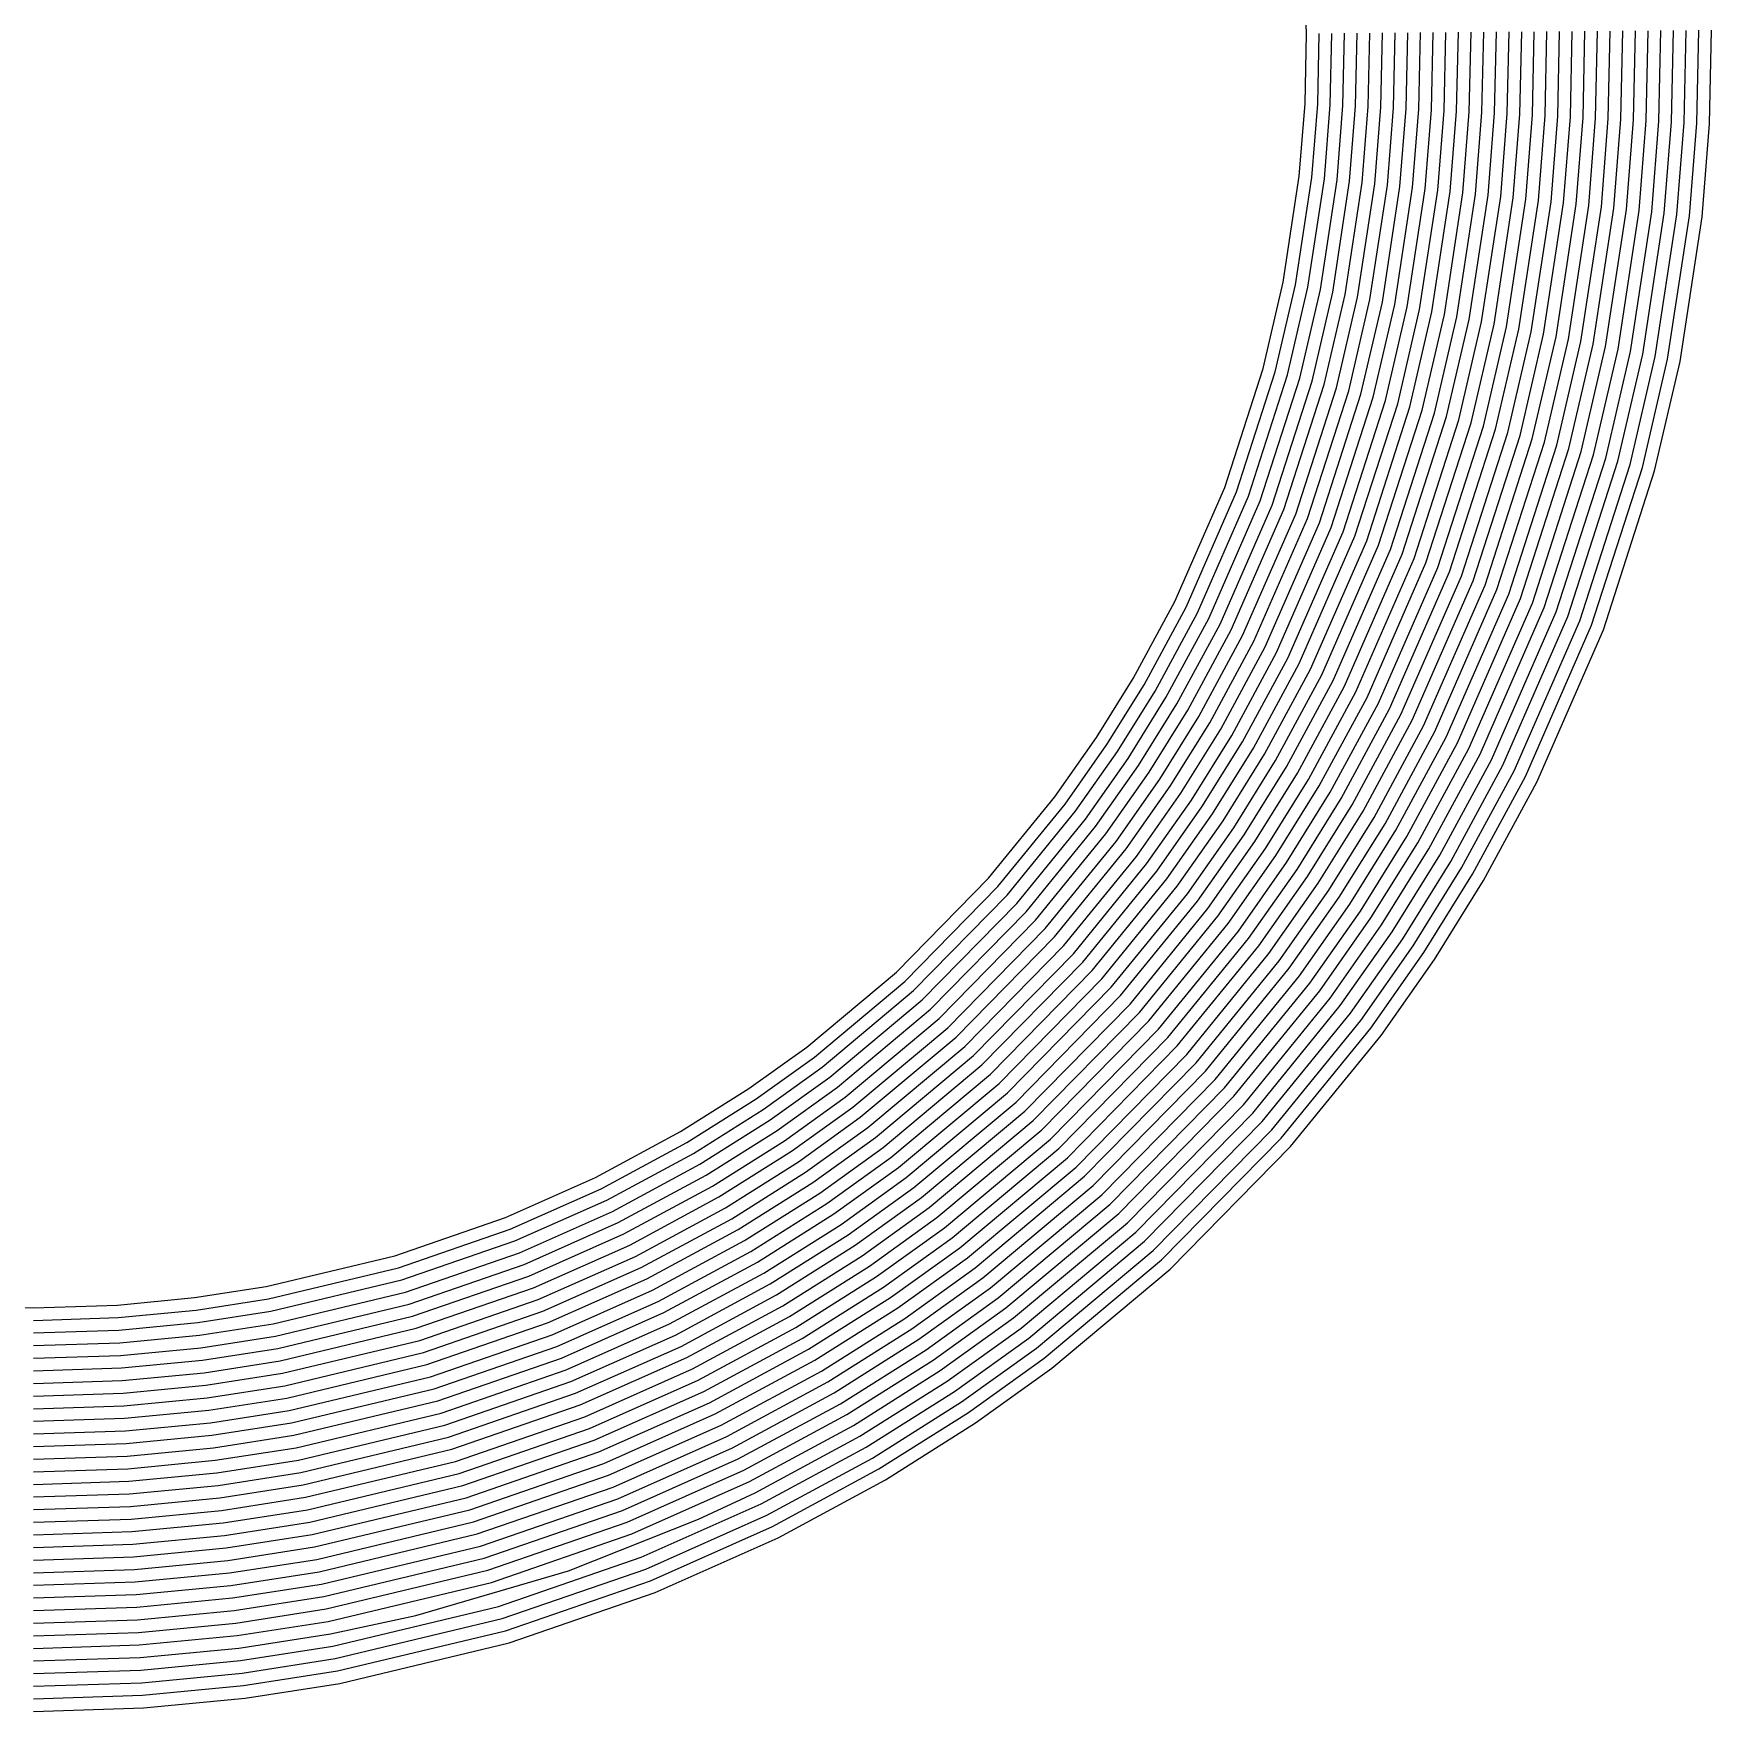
# Model space of a CAD drawing. Header units: metres. Extents: x -19 to 19, y -19.6 to 19.6.
# Drawn here: x 15.002 to 18.982, y 11.708 to 15.688 of the extents above; entities that cross this region are included whole.
import ezdxf

# ---------------------------------------------------------------- set-up
doc = ezdxf.new("R2010")
doc.units = ezdxf.units.M

msp = doc.modelspace()

# ---------------------------------------------------------------- linework, layer by layer
for p, q in [((18.021603, 15.688177, -0.049947), (18.013505, 15.893242, -0.070648)), ((18.017911, 15.522434, -0.033456), (18.021603, 15.688177, -0.049947)), ((18.047885, 15.520935, -0.03331), (18.051616, 15.688432, -0.049974)), ((18.077859, 15.519437, -0.033163), (18.081629, 15.688687, -0.050002)), ((18.107833, 15.517939, -0.033017), (18.111642, 15.688943, -0.05003)), ((18.137807, 15.51644, -0.03287), (18.141655, 15.689198, -0.050057)), ((18.167781, 15.514942, -0.032724), (18.171668, 15.689453, -0.050085)), ((18.197755, 15.513443, -0.032578), (18.201681, 15.689708, -0.050112)), ((18.227729, 15.511945, -0.032431), (18.231694, 15.689964, -0.05014)), ((18.257703, 15.510447, -0.032285), (18.261707, 15.690219, -0.050167)), ((18.287677, 15.508948, -0.032138), (18.291721, 15.690474, -0.050195)), ((18.317651, 15.50745, -0.031992), (18.321734, 15.69073, -0.050222)), ((18.347625, 15.505951, -0.031845), (18.351747, 15.690985, -0.05025)), ((18.377599, 15.504453, -0.031699), (18.38176, 15.69124, -0.050277)), ((18.407573, 15.502955, -0.031553), (18.411773, 15.691495, -0.050305)), ((18.437547, 15.501456, -0.031406), (18.441786, 15.691751, -0.050333)), ((18.467521, 15.499958, -0.03126), (18.471799, 15.692006, -0.05036)), ((18.497495, 15.498459, -0.031113), (18.501812, 15.692261, -0.050388)), ((18.527469, 15.496961, -0.030967), (18.531825, 15.692516, -0.050415)), ((18.557443, 15.495463, -0.03082), (18.561838, 15.692772, -0.050443)), ((18.587417, 15.493964, -0.030674), (18.591851, 15.693027, -0.05047)), ((18.617391, 15.492466, -0.030528), (18.621864, 15.693282, -0.050498)), ((18.647365, 15.490967, -0.030381), (18.651877, 15.693538, -0.050525)), ((18.677339, 15.489469, -0.030235), (18.68189, 15.693793, -0.050553)), ((18.707313, 15.487971, -0.030088), (18.711903, 15.694048, -0.050581)), ((18.737287, 15.486472, -0.029942), (18.741916, 15.694303, -0.050608)), ((18.767261, 15.484974, -0.029795), (18.771929, 15.694559, -0.050636)), ((18.797235, 15.483475, -0.029649), (18.801942, 15.694814, -0.050663)), ((18.827209, 15.481977, -0.029503), (18.831956, 15.695069, -0.050691)), ((18.857183, 15.480479, -0.029356), (18.861969, 15.695324, -0.050718)), ((18.887157, 15.47898, -0.02921), (18.891982, 15.69558, -0.050746)), ((18.917131, 15.477482, -0.029063), (18.921995, 15.695835, -0.050773)), ((18.947105, 15.475983, -0.028917), (18.952008, 15.69609, -0.050801)), ((18.977079, 15.474485, -0.02877), (18.982021, 15.696346, -0.050828)), ((18.004335, 15.350032, -0.016499), (18.017911, 15.522434, -0.033456)), ((18.034188, 15.347003, -0.016205), (18.047885, 15.520935, -0.03331)), ((18.064042, 15.343974, -0.015911), (18.077859, 15.519437, -0.033163)), ((18.093895, 15.340945, -0.015617), (18.107833, 15.517939, -0.033017)), ((18.123749, 15.337917, -0.015323), (18.137807, 15.51644, -0.03287)), ((18.153602, 15.334888, -0.015029), (18.167781, 15.514942, -0.032724)), ((18.183456, 15.331859, -0.014735), (18.197755, 15.513443, -0.032578)), ((18.213309, 15.32883, -0.014441), (18.227729, 15.511945, -0.032431)), ((18.243163, 15.325801, -0.014147), (18.257703, 15.510447, -0.032285)), ((18.273016, 15.322773, -0.013853), (18.287677, 15.508948, -0.032138)), ((18.30287, 15.319744, -0.013558), (18.317651, 15.50745, -0.031992)), ((18.332723, 15.316715, -0.013264), (18.347625, 15.505951, -0.031845)), ((18.362577, 15.313686, -0.01297), (18.377599, 15.504453, -0.031699)), ((18.39243, 15.310657, -0.012676), (18.407573, 15.502955, -0.031553)), ((18.422284, 15.307628, -0.012382), (18.437547, 15.501456, -0.031406)), ((18.452137, 15.3046, -0.012088), (18.467521, 15.499958, -0.03126)), ((18.481991, 15.301571, -0.011794), (18.497495, 15.498459, -0.031113)), ((18.511844, 15.298542, -0.0115), (18.527469, 15.496961, -0.030967)), ((18.541698, 15.295513, -0.011206), (18.557443, 15.495463, -0.03082)), ((18.571551, 15.292484, -0.010911), (18.587417, 15.493964, -0.030674)), ((18.601405, 15.289456, -0.010617), (18.617391, 15.492466, -0.030528)), ((18.631258, 15.286427, -0.010323), (18.647365, 15.490967, -0.030381)), ((18.661112, 15.283398, -0.010029), (18.677339, 15.489469, -0.030235)), ((18.690965, 15.280369, -0.009735), (18.707313, 15.487971, -0.030088)), ((18.720819, 15.27734, -0.009441), (18.737287, 15.486472, -0.029942)), ((18.750672, 15.274311, -0.009147), (18.767261, 15.484974, -0.029795)), ((18.780526, 15.271283, -0.008853), (18.797235, 15.483475, -0.029649)), ((18.810379, 15.268254, -0.008559), (18.827209, 15.481977, -0.029503)), ((18.840233, 15.265225, -0.008265), (18.857183, 15.480479, -0.029356)), ((18.870086, 15.262196, -0.00797), (18.887157, 15.47898, -0.02921)), ((18.89994, 15.259167, -0.007676), (18.917131, 15.477482, -0.029063)), ((18.929793, 15.256139, -0.007382), (18.947105, 15.475983, -0.028917)), ((18.959647, 15.25311, -0.007088), (18.977079, 15.474485, -0.02877)), ((17.965954, 15.09845, 0.007909), (18.004335, 15.350032, -0.016499)), ((17.99538, 15.092571, 0.008469), (18.034188, 15.347003, -0.016205)), ((18.024806, 15.086692, 0.009029), (18.064042, 15.343974, -0.015911)), ((18.054232, 15.080813, 0.009589), (18.093895, 15.340945, -0.015617)), ((18.083658, 15.074933, 0.010149), (18.123749, 15.337917, -0.015323)), ((18.113085, 15.069054, 0.010709), (18.153602, 15.334888, -0.015029)), ((18.142511, 15.063175, 0.011269), (18.183456, 15.331859, -0.014735)), ((18.171937, 15.057296, 0.011829), (18.213309, 15.32883, -0.014441)), ((18.201363, 15.051417, 0.012389), (18.243163, 15.325801, -0.014147)), ((18.230789, 15.045538, 0.012949), (18.273016, 15.322773, -0.013853)), ((18.260215, 15.039659, 0.013509), (18.30287, 15.319744, -0.013558)), ((18.289641, 15.03378, 0.014069), (18.332723, 15.316715, -0.013264)), ((18.319068, 15.027901, 0.014629), (18.362577, 15.313686, -0.01297)), ((18.348494, 15.022022, 0.015189), (18.39243, 15.310657, -0.012676)), ((18.37792, 15.016143, 0.015749), (18.422284, 15.307628, -0.012382)), ((18.407346, 15.010264, 0.016309), (18.452137, 15.3046, -0.012088)), ((18.436772, 15.004385, 0.016869), (18.481991, 15.301571, -0.011794)), ((18.466198, 14.998506, 0.017429), (18.511844, 15.298542, -0.0115)), ((18.495624, 14.992627, 0.017989), (18.541698, 15.295513, -0.011206)), ((18.52505, 14.986748, 0.018549), (18.571551, 15.292484, -0.010911)), ((18.554477, 14.980868, 0.019109), (18.601405, 15.289456, -0.010617)), ((18.583903, 14.974989, 0.019669), (18.631258, 15.286427, -0.010323)), ((18.613329, 14.96911, 0.02023), (18.661112, 15.283398, -0.010029)), ((18.642755, 14.963231, 0.02079), (18.690965, 15.280369, -0.009735)), ((18.672181, 14.957352, 0.02135), (18.720819, 15.27734, -0.009441)), ((18.701607, 14.951473, 0.02191), (18.750672, 15.274311, -0.009147)), ((18.731033, 14.945594, 0.02247), (18.780526, 15.271283, -0.008853)), ((18.76046, 14.939715, 0.02303), (18.810379, 15.268254, -0.008559)), ((18.789886, 14.933836, 0.02359), (18.840233, 15.265225, -0.008265)), ((18.819312, 14.927957, 0.02415), (18.870086, 15.262196, -0.00797)), ((18.848738, 14.922078, 0.02471), (18.89994, 15.259167, -0.007676)), ((18.878164, 14.916199, 0.02527), (18.929793, 15.256139, -0.007382)), ((18.90759, 14.91032, 0.02583), (18.959647, 15.25311, -0.007088)), ((17.918357, 14.893676, 0.027437), (17.965954, 15.09845, 0.007909)), ((17.947386, 14.886089, 0.028149), (17.99538, 15.092571, 0.008469)), ((17.976416, 14.878503, 0.028861), (18.024806, 15.086692, 0.009029)), ((18.005445, 14.870916, 0.029572), (18.054232, 15.080813, 0.009589)), ((18.034475, 14.86333, 0.030284), (18.083658, 15.074933, 0.010149)), ((18.063504, 14.855743, 0.030996), (18.113085, 15.069054, 0.010709)), ((18.092534, 14.848157, 0.031708), (18.142511, 15.063175, 0.011269)), ((18.121563, 14.84057, 0.03242), (18.171937, 15.057296, 0.011829)), ((18.150593, 14.832984, 0.033131), (18.201363, 15.051417, 0.012389)), ((18.179622, 14.825397, 0.033843), (18.230789, 15.045538, 0.012949)), ((18.208652, 14.817811, 0.034555), (18.260215, 15.039659, 0.013509)), ((18.237681, 14.810224, 0.035267), (18.289641, 15.03378, 0.014069)), ((18.266711, 14.802638, 0.035978), (18.319068, 15.027901, 0.014629)), ((18.29574, 14.795051, 0.03669), (18.348494, 15.022022, 0.015189)), ((18.32477, 14.787465, 0.037402), (18.37792, 15.016143, 0.015749)), ((18.353799, 14.779878, 0.038114), (18.407346, 15.010264, 0.016309)), ((18.382829, 14.772292, 0.038825), (18.436772, 15.004385, 0.016869)), ((18.411858, 14.764705, 0.039537), (18.466198, 14.998506, 0.017429)), ((18.440888, 14.757119, 0.040249), (18.495624, 14.992627, 0.017989)), ((18.469917, 14.749532, 0.040961), (18.52505, 14.986748, 0.018549)), ((18.498947, 14.741946, 0.041672), (18.554477, 14.980868, 0.019109)), ((18.527976, 14.734359, 0.042384), (18.583903, 14.974989, 0.019669)), ((18.557006, 14.726773, 0.043096), (18.613329, 14.96911, 0.02023)), ((18.586035, 14.719186, 0.043808), (18.642755, 14.963231, 0.02079)), ((18.615065, 14.7116, 0.044519), (18.672181, 14.957352, 0.02135)), ((18.644094, 14.704013, 0.045231), (18.701607, 14.951473, 0.02191)), ((18.673124, 14.696427, 0.045943), (18.731033, 14.945594, 0.02247)), ((18.702153, 14.68884, 0.046655), (18.76046, 14.939715, 0.02303)), ((18.731183, 14.681254, 0.047367), (18.789886, 14.933836, 0.02359)), ((18.760212, 14.673667, 0.048078), (18.819312, 14.927957, 0.02415)), ((17.827234, 14.611702, 0.053927), (17.918357, 14.893676, 0.027437)), ((18.789242, 14.666081, 0.04879), (18.848738, 14.922078, 0.02471)), ((18.818271, 14.658495, 0.049502), (18.878164, 14.916199, 0.02527)), ((18.847301, 14.650908, 0.050214), (18.90759, 14.91032, 0.02583)), ((17.85531, 14.601149, 0.054893), (17.947386, 14.886089, 0.028149)), ((17.883387, 14.590597, 0.055858), (17.976416, 14.878503, 0.028861)), ((17.911463, 14.580045, 0.056824), (18.005445, 14.870916, 0.029572)), ((17.939539, 14.569492, 0.05779), (18.034475, 14.86333, 0.030284)), ((17.967615, 14.55894, 0.058756), (18.063504, 14.855743, 0.030996)), ((17.995692, 14.548388, 0.059721), (18.092534, 14.848157, 0.031708)), ((18.023768, 14.537836, 0.060687), (18.121563, 14.84057, 0.03242)), ((18.051844, 14.527283, 0.061653), (18.150593, 14.832984, 0.033131)), ((18.07992, 14.516731, 0.062619), (18.179622, 14.825397, 0.033843)), ((18.107997, 14.506179, 0.063585), (18.208652, 14.817811, 0.034555)), ((18.136073, 14.495626, 0.06455), (18.237681, 14.810224, 0.035267)), ((18.164149, 14.485074, 0.065516), (18.266711, 14.802638, 0.035978)), ((18.192225, 14.474522, 0.066482), (18.29574, 14.795051, 0.03669)), ((18.220301, 14.463969, 0.067448), (18.32477, 14.787465, 0.037402)), ((18.248378, 14.453417, 0.068414), (18.353799, 14.779878, 0.038114)), ((18.276454, 14.442865, 0.069379), (18.382829, 14.772292, 0.038825)), ((18.30453, 14.432312, 0.070345), (18.411858, 14.764705, 0.039537)), ((18.332606, 14.42176, 0.071311), (18.440888, 14.757119, 0.040249)), ((18.360683, 14.411208, 0.072277), (18.469917, 14.749532, 0.040961)), ((18.388759, 14.400656, 0.073243), (18.498947, 14.741946, 0.041672)), ((18.416835, 14.390103, 0.074208), (18.527976, 14.734359, 0.042384)), ((18.444911, 14.379551, 0.075174), (18.557006, 14.726773, 0.043096)), ((18.472988, 14.368999, 0.07614), (18.586035, 14.719186, 0.043808)), ((18.501064, 14.358446, 0.077106), (18.615065, 14.7116, 0.044519)), ((18.52914, 14.347894, 0.078072), (18.644094, 14.704013, 0.045231)), ((18.557216, 14.337342, 0.079037), (18.673124, 14.696427, 0.045943)), ((18.585293, 14.326789, 0.080003), (18.702153, 14.68884, 0.046655)), ((18.613369, 14.316237, 0.080969), (18.731183, 14.681254, 0.047367)), ((18.641445, 14.305685, 0.081935), (18.760212, 14.673667, 0.048078)), ((18.669521, 14.295133, 0.0829), (18.789242, 14.666081, 0.04879)), ((18.697597, 14.28458, 0.083866), (18.818271, 14.658495, 0.049502)), ((18.725674, 14.274028, 0.084832), (18.847301, 14.650908, 0.050214)), ((17.708885, 14.340822, 0.078812), (17.827234, 14.611702, 0.053927)), ((17.735715, 14.327423, 0.080011), (17.85531, 14.601149, 0.054893)), ((17.762544, 14.314025, 0.081209), (17.883387, 14.590597, 0.055858)), ((17.789373, 14.300626, 0.082408), (17.911463, 14.580045, 0.056824)), ((17.816202, 14.287228, 0.083607), (17.939539, 14.569492, 0.05779)), ((17.843031, 14.273829, 0.084806), (17.967615, 14.55894, 0.058756)), ((17.869861, 14.260431, 0.086005), (17.995692, 14.548388, 0.059721)), ((17.89669, 14.247032, 0.087204), (18.023768, 14.537836, 0.060687)), ((17.923519, 14.233634, 0.088403), (18.051844, 14.527283, 0.061653)), ((17.950348, 14.220235, 0.089602), (18.07992, 14.516731, 0.062619)), ((17.977178, 14.206837, 0.090801), (18.107997, 14.506179, 0.063585)), ((18.004007, 14.193438, 0.092), (18.136073, 14.495626, 0.06455)), ((18.030836, 14.18004, 0.093199), (18.164149, 14.485074, 0.065516)), ((18.057665, 14.166641, 0.094398), (18.192225, 14.474522, 0.066482)), ((18.084495, 14.153243, 0.095597), (18.220301, 14.463969, 0.067448)), ((18.111324, 14.139844, 0.096796), (18.248378, 14.453417, 0.068414)), ((18.138153, 14.126446, 0.097995), (18.276454, 14.442865, 0.069379)), ((18.164982, 14.113047, 0.099194), (18.30453, 14.432312, 0.070345)), ((18.191812, 14.099649, 0.100393), (18.332606, 14.42176, 0.071311)), ((18.218641, 14.08625, 0.101591), (18.360683, 14.411208, 0.072277)), ((18.24547, 14.072852, 0.10279), (18.388759, 14.400656, 0.073243)), ((18.272299, 14.059453, 0.103989), (18.416835, 14.390103, 0.074208)), ((18.299129, 14.046055, 0.105188), (18.444911, 14.379551, 0.075174)), ((17.610075, 14.158053, 0.095345), (17.708885, 14.340822, 0.078812)), ((18.325958, 14.032656, 0.106387), (18.472988, 14.368999, 0.07614)), ((18.352787, 14.019258, 0.107586), (18.501064, 14.358446, 0.077106)), ((18.379616, 14.005859, 0.108785), (18.52914, 14.347894, 0.078072)), ((18.406446, 13.992461, 0.109984), (18.557216, 14.337342, 0.079037)), ((17.636055, 14.143079, 0.096658), (17.735715, 14.327423, 0.080011)), ((17.662034, 14.128107, 0.097977), (17.762544, 14.314025, 0.081209)), ((17.688013, 14.113134, 0.099296), (17.789373, 14.300626, 0.082408)), ((18.433275, 13.979062, 0.111183), (18.585293, 14.326789, 0.080003)), ((18.460104, 13.965664, 0.112382), (18.613369, 14.316237, 0.080969)), ((18.486933, 13.952265, 0.113581), (18.641445, 14.305685, 0.081935)), ((18.513763, 13.938867, 0.11478), (18.669521, 14.295133, 0.0829)), ((17.713992, 14.098161, 0.100615), (17.816202, 14.287228, 0.083607)), ((17.739971, 14.083188, 0.101934), (17.843031, 14.273829, 0.084806)), ((17.765951, 14.068215, 0.103253), (17.869861, 14.260431, 0.086005)), ((18.540592, 13.925468, 0.115979), (18.697597, 14.28458, 0.083866)), ((18.567421, 13.91207, 0.117178), (18.725674, 14.274028, 0.084832)), ((17.79193, 14.053243, 0.104572), (17.89669, 14.247032, 0.087204)), ((17.817909, 14.03827, 0.105891), (17.923519, 14.233634, 0.088403)), ((17.843888, 14.023297, 0.10721), (17.950348, 14.220235, 0.089602)), ((17.869867, 14.008324, 0.108529), (17.977178, 14.206837, 0.090801)), ((17.895847, 13.993351, 0.109848), (18.004007, 14.193438, 0.092)), ((17.921826, 13.978379, 0.111167), (18.030836, 14.18004, 0.093199)), ((17.522886, 14.018017, 0.107839), (17.610075, 14.158053, 0.095345)), ((17.547943, 14.00156, 0.109271), (17.636055, 14.143079, 0.096658)), ((17.947805, 13.963406, 0.112486), (18.057665, 14.166641, 0.094398)), ((17.973784, 13.948433, 0.113805), (18.084495, 14.153243, 0.095597)), ((17.999763, 13.93346, 0.115124), (18.111324, 14.139844, 0.096796)), ((17.572999, 13.985103, 0.110703), (17.662034, 14.128107, 0.097977)), ((17.598055, 13.968646, 0.112135), (17.688013, 14.113134, 0.099296)), ((17.623111, 13.95219, 0.113567), (17.713992, 14.098161, 0.100615)), ((18.025743, 13.918488, 0.116443), (18.138153, 14.126446, 0.097995)), ((18.051722, 13.903515, 0.117762), (18.164982, 14.113047, 0.099194)), ((18.077701, 13.888542, 0.119081), (18.191812, 14.099649, 0.100393)), ((17.648168, 13.935733, 0.114999), (17.739971, 14.083188, 0.101934)), ((17.673224, 13.919276, 0.116431), (17.765951, 14.068215, 0.103253)), ((17.69828, 13.902819, 0.117863), (17.79193, 14.053243, 0.104572)), ((18.10368, 13.873569, 0.1204), (18.218641, 14.08625, 0.101591)), ((18.129659, 13.858596, 0.121719), (18.24547, 14.072852, 0.10279)), ((18.155639, 13.843624, 0.123038), (18.272299, 14.059453, 0.103989)), ((17.424409, 13.877852, 0.120228), (17.522886, 14.018017, 0.107839)), ((17.723337, 13.886362, 0.119295), (17.817909, 14.03827, 0.105891)), ((17.748393, 13.869906, 0.120727), (17.843888, 14.023297, 0.10721)), ((18.181618, 13.828651, 0.124357), (18.299129, 14.046055, 0.105188)), ((18.207597, 13.813678, 0.125676), (18.325958, 14.032656, 0.106387)), ((18.233576, 13.798705, 0.126996), (18.352787, 14.019258, 0.107586)), ((17.448592, 13.86015, 0.12175), (17.547943, 14.00156, 0.109271)), ((17.472775, 13.842448, 0.123271), (17.572999, 13.985103, 0.110703)), ((17.773449, 13.853449, 0.122159), (17.869867, 14.008324, 0.108529)), ((17.798505, 13.836992, 0.123591), (17.895847, 13.993351, 0.109848)), ((17.823562, 13.820535, 0.125023), (17.921826, 13.978379, 0.111167)), ((18.259555, 13.783732, 0.128315), (18.379616, 14.005859, 0.108785)), ((18.285535, 13.76876, 0.129634), (18.406446, 13.992461, 0.109984)), ((18.311514, 13.753787, 0.130953), (18.433275, 13.979062, 0.111183)), ((17.496957, 13.824746, 0.124793), (17.598055, 13.968646, 0.112135)), ((17.52114, 13.807044, 0.126314), (17.623111, 13.95219, 0.113567)), ((17.545322, 13.789342, 0.127836), (17.648168, 13.935733, 0.114999)), ((17.848618, 13.804078, 0.126455), (17.947805, 13.963406, 0.112486)), ((17.873674, 13.787621, 0.127887), (17.973784, 13.948433, 0.113805)), ((17.89873, 13.771165, 0.129319), (17.999763, 13.93346, 0.115124)), ((18.337493, 13.738814, 0.132272), (18.460104, 13.965664, 0.112382)), ((18.363472, 13.723841, 0.133591), (18.486933, 13.952265, 0.113581)), ((18.389451, 13.708868, 0.13491), (18.513763, 13.938867, 0.11478)), ((17.569505, 13.77164, 0.129357), (17.673224, 13.919276, 0.116431)), ((17.593688, 13.753938, 0.130878), (17.69828, 13.902819, 0.117863)), ((17.923787, 13.754708, 0.130751), (18.025743, 13.918488, 0.116443)), ((17.948843, 13.738251, 0.132183), (18.051722, 13.903515, 0.117762)), ((18.415431, 13.693896, 0.136229), (18.540592, 13.925468, 0.115979)), ((18.44141, 13.678923, 0.137548), (18.567421, 13.91207, 0.117178)), ((17.2668, 13.6844, 0.137135), (17.424409, 13.877852, 0.120228)), ((17.289203, 13.6645, 0.138814), (17.448592, 13.86015, 0.12175)), ((17.61787, 13.736236, 0.1324), (17.723337, 13.886362, 0.119295)), ((17.642053, 13.718534, 0.133921), (17.748393, 13.869906, 0.120727)), ((17.666235, 13.700831, 0.135443), (17.773449, 13.853449, 0.122159)), ((17.973899, 13.721794, 0.133615), (18.077701, 13.888542, 0.119081)), ((17.998955, 13.705337, 0.135047), (18.10368, 13.873569, 0.1204)), ((18.024012, 13.68888, 0.136479), (18.129659, 13.858596, 0.121719)), ((17.311606, 13.6446, 0.140493), (17.472775, 13.842448, 0.123271)), ((17.33401, 13.6247, 0.142172), (17.496957, 13.824746, 0.124793)), ((17.690418, 13.683129, 0.136964), (17.798505, 13.836992, 0.123591)), ((17.714601, 13.665427, 0.138486), (17.823562, 13.820535, 0.125023)), ((18.049068, 13.672424, 0.137911), (18.155639, 13.843624, 0.123038)), ((18.074124, 13.655967, 0.139343), (18.181618, 13.828651, 0.124357)), ((18.09918, 13.63951, 0.140775), (18.207597, 13.813678, 0.125676)), ((17.356413, 13.604801, 0.143852), (17.52114, 13.807044, 0.126314)), ((17.378817, 13.584901, 0.145531), (17.545322, 13.789342, 0.127836)), ((17.738783, 13.647725, 0.140007), (17.848618, 13.804078, 0.126455)), ((17.762966, 13.630023, 0.141528), (17.873674, 13.787621, 0.127887)), ((18.124237, 13.623053, 0.142207), (18.233576, 13.798705, 0.126996)), ((18.149293, 13.606596, 0.143639), (18.259555, 13.783732, 0.128315)), ((17.40122, 13.565001, 0.14721), (17.569505, 13.77164, 0.129357)), ((17.423623, 13.545101, 0.148889), (17.593688, 13.753938, 0.130878)), ((17.446027, 13.525202, 0.150568), (17.61787, 13.736236, 0.1324)), ((17.787148, 13.612321, 0.14305), (17.89873, 13.771165, 0.129319)), ((17.811331, 13.594619, 0.144571), (17.923787, 13.754708, 0.130751)), ((17.835514, 13.576917, 0.146093), (17.948843, 13.738251, 0.132183)), ((18.174349, 13.59014, 0.145071), (18.285535, 13.76876, 0.129634)), ((18.199405, 13.573683, 0.146503), (18.311514, 13.753787, 0.130953)), ((18.224462, 13.557226, 0.147935), (18.337493, 13.738814, 0.132272)), ((17.46843, 13.505302, 0.152247), (17.642053, 13.718534, 0.133921)), ((17.490834, 13.485402, 0.153926), (17.666235, 13.700831, 0.135443)), ((17.859696, 13.559215, 0.147614), (17.973899, 13.721794, 0.133615)), ((17.883879, 13.541513, 0.149136), (17.998955, 13.705337, 0.135047)), ((18.249518, 13.540769, 0.149367), (18.363472, 13.723841, 0.133591)), ((18.274574, 13.524312, 0.150799), (18.389451, 13.708868, 0.13491)), ((18.29963, 13.507855, 0.152231), (18.415431, 13.693896, 0.136229)), ((17.048517, 13.461789, 0.156244), (17.2668, 13.6844, 0.137135)), ((17.068814, 13.439764, 0.158064), (17.289203, 13.6645, 0.138814)), ((17.513237, 13.465502, 0.155605), (17.690418, 13.683129, 0.136964)), ((17.535641, 13.445603, 0.157284), (17.714601, 13.665427, 0.138486)), ((17.908061, 13.523811, 0.150657), (18.024012, 13.68888, 0.136479)), ((17.932244, 13.506108, 0.152178), (18.049068, 13.672424, 0.137911)), ((17.956427, 13.488406, 0.1537), (18.074124, 13.655967, 0.139343)), ((18.324687, 13.491399, 0.153664), (18.44141, 13.678923, 0.137548)), ((17.08911, 13.417739, 0.159885), (17.311606, 13.6446, 0.140493)), ((17.109407, 13.395714, 0.161706), (17.33401, 13.6247, 0.142172)), ((17.558044, 13.425703, 0.158963), (17.738783, 13.647725, 0.140007)), ((17.580447, 13.405803, 0.160642), (17.762966, 13.630023, 0.141528)), ((17.980609, 13.470704, 0.155221), (18.09918, 13.63951, 0.140775)), ((18.004792, 13.453002, 0.156743), (18.124237, 13.623053, 0.142207)), ((17.129704, 13.37369, 0.163527), (17.356413, 13.604801, 0.143852)), ((17.15, 13.351665, 0.165348), (17.378817, 13.584901, 0.145531)), ((17.602851, 13.385903, 0.162321), (17.787148, 13.612321, 0.14305)), ((17.625254, 13.366003, 0.164), (17.811331, 13.594619, 0.144571)), ((17.647658, 13.346104, 0.165679), (17.835514, 13.576917, 0.146093)), ((18.028974, 13.4353, 0.158264), (18.149293, 13.606596, 0.143639)), ((18.053157, 13.417598, 0.159786), (18.174349, 13.59014, 0.145071)), ((17.170297, 13.32964, 0.167169), (17.40122, 13.565001, 0.14721)), ((17.190593, 13.307615, 0.16899), (17.423623, 13.545101, 0.148889)), ((17.670061, 13.326204, 0.167358), (17.859696, 13.559215, 0.147614)), ((17.692464, 13.306304, 0.169037), (17.883879, 13.541513, 0.149136)), ((18.07734, 13.399896, 0.161307), (18.199405, 13.573683, 0.146503)), ((18.101522, 13.382194, 0.162828), (18.224462, 13.557226, 0.147935)), ((18.125705, 13.364492, 0.16435), (18.249518, 13.540769, 0.149367)), ((17.21089, 13.28559, 0.170811), (17.446027, 13.525202, 0.150568)), ((17.231186, 13.263565, 0.172632), (17.46843, 13.505302, 0.152247)), ((17.714868, 13.286404, 0.170716), (17.908061, 13.523811, 0.150657)), ((17.737271, 13.266505, 0.172395), (17.932244, 13.506108, 0.152178)), ((18.149887, 13.34679, 0.165871), (18.274574, 13.524312, 0.150799)), ((18.17407, 13.329087, 0.167393), (18.29963, 13.507855, 0.152231)), ((16.835684, 13.283818, 0.171304), (17.048517, 13.461789, 0.156244)), ((17.251483, 13.24154, 0.174452), (17.490834, 13.485402, 0.153926)), ((17.27178, 13.219515, 0.176273), (17.513237, 13.465502, 0.155605)), ((17.759675, 13.246605, 0.174074), (17.956427, 13.488406, 0.1537)), ((17.782078, 13.226705, 0.175753), (17.980609, 13.470704, 0.155221)), ((18.198253, 13.311385, 0.168914), (18.324687, 13.491399, 0.153664)), ((16.853857, 13.260014, 0.173238), (17.068814, 13.439764, 0.158064)), ((16.87203, 13.23621, 0.175173), (17.08911, 13.417739, 0.159885)), ((17.292076, 13.19749, 0.178094), (17.535641, 13.445603, 0.157284)), ((17.312373, 13.175465, 0.179915), (17.558044, 13.425703, 0.158963)), ((17.804482, 13.206805, 0.177432), (18.004792, 13.453002, 0.156743)), ((17.826885, 13.186906, 0.179111), (18.028974, 13.4353, 0.158264)), ((17.849288, 13.167006, 0.18079), (18.053157, 13.417598, 0.159786)), ((16.890202, 13.212406, 0.177108), (17.109407, 13.395714, 0.161706)), ((17.332669, 13.153441, 0.181736), (17.580447, 13.405803, 0.160642)), ((17.352966, 13.131416, 0.183557), (17.602851, 13.385903, 0.162321)), ((17.871692, 13.147106, 0.182469), (18.07734, 13.399896, 0.161307)), ((17.894095, 13.127206, 0.184149), (18.101522, 13.382194, 0.162828)), ((16.908375, 13.188602, 0.179042), (17.129704, 13.37369, 0.163527)), ((16.926548, 13.164798, 0.180977), (17.15, 13.351665, 0.165348)), ((17.373262, 13.109391, 0.185378), (17.625254, 13.366003, 0.164)), ((17.393559, 13.087366, 0.187199), (17.647658, 13.346104, 0.165679)), ((17.916499, 13.107306, 0.185828), (18.125705, 13.364492, 0.16435)), ((17.938902, 13.087407, 0.187507), (18.149887, 13.34679, 0.165871)), ((16.944721, 13.140993, 0.182912), (17.170297, 13.32964, 0.167169)), ((16.962893, 13.117189, 0.184846), (17.190593, 13.307615, 0.16899)), ((17.413856, 13.065341, 0.18902), (17.670061, 13.326204, 0.167358)), ((17.434152, 13.043316, 0.19084), (17.692464, 13.306304, 0.169037)), ((17.961305, 13.067507, 0.189186), (18.17407, 13.329087, 0.167393)), ((17.983709, 13.047607, 0.190865), (18.198253, 13.311385, 0.168914)), ((16.698649, 13.185472, 0.179542), (16.835684, 13.283818, 0.171304)), ((16.715453, 13.160683, 0.181537), (16.853857, 13.260014, 0.173238)), ((16.981066, 13.093385, 0.186781), (17.21089, 13.28559, 0.170811)), ((16.999239, 13.069581, 0.188716), (17.231186, 13.263565, 0.172632)), ((17.454449, 13.021291, 0.192661), (17.714868, 13.286404, 0.170716)), ((17.474745, 12.999266, 0.194482), (17.737271, 13.266505, 0.172395)), ((16.732257, 13.135895, 0.183532), (16.87203, 13.23621, 0.175173)), ((17.017411, 13.045777, 0.19065), (17.251483, 13.24154, 0.174452)), ((17.035584, 13.021973, 0.192585), (17.27178, 13.219515, 0.176273)), ((17.495042, 12.977241, 0.196303), (17.759675, 13.246605, 0.174074)), ((17.515338, 12.955216, 0.198124), (17.782078, 13.226705, 0.175753)), ((16.536506, 13.083183, 0.188002), (16.698649, 13.185472, 0.179542)), ((16.749061, 13.111107, 0.185528), (16.890202, 13.212406, 0.177108)), ((16.765865, 13.086319, 0.187523), (16.908375, 13.188602, 0.179042)), ((17.053757, 12.998169, 0.19452), (17.292076, 13.19749, 0.178094)), ((17.535635, 12.933192, 0.199945), (17.804482, 13.206805, 0.177432)), ((17.555932, 12.911167, 0.201766), (17.826885, 13.186906, 0.179111)), ((16.551687, 13.05737, 0.190061), (16.715453, 13.160683, 0.181537)), ((16.782668, 13.061531, 0.189518), (16.926548, 13.164798, 0.180977)), ((16.799472, 13.036742, 0.191514), (16.944721, 13.140993, 0.182912)), ((17.071929, 12.974365, 0.196454), (17.312373, 13.175465, 0.179915)), ((17.090102, 12.950561, 0.198389), (17.332669, 13.153441, 0.181736)), ((17.576228, 12.889142, 0.203587), (17.849288, 13.167006, 0.18079)), ((17.596525, 12.867117, 0.205408), (17.871692, 13.147106, 0.182469)), ((16.566868, 13.031556, 0.192119), (16.732257, 13.135895, 0.183532)), ((16.58205, 13.005743, 0.194177), (16.749061, 13.111107, 0.185528)), ((16.816276, 13.011954, 0.193509), (16.962893, 13.117189, 0.184846)), ((17.108275, 12.926757, 0.200324), (17.352966, 13.131416, 0.183557)), ((17.126448, 12.902953, 0.202258), (17.373262, 13.109391, 0.185378)), ((17.616821, 12.845092, 0.207228), (17.894095, 13.127206, 0.184149)), ((17.637118, 12.823067, 0.209049), (17.916499, 13.107306, 0.185828)), ((16.334435, 12.974162, 0.196978), (16.536506, 13.083183, 0.188002)), ((16.347981, 12.947464, 0.199085), (16.551687, 13.05737, 0.190061)), ((16.597231, 12.979929, 0.196235), (16.765865, 13.086319, 0.187523)), ((16.612412, 12.954116, 0.198293), (16.782668, 13.061531, 0.189518)), ((16.83308, 12.987166, 0.195504), (16.981066, 13.093385, 0.186781)), ((16.849884, 12.962378, 0.1975), (16.999239, 13.069581, 0.188716)), ((17.14462, 12.879149, 0.204193), (17.393559, 13.087366, 0.187199)), ((17.162793, 12.855345, 0.206128), (17.413856, 13.065341, 0.18902)), ((17.657414, 12.801042, 0.21087), (17.938902, 13.087407, 0.187507)), ((17.677711, 12.779017, 0.212691), (17.961305, 13.067507, 0.189186)), ((16.361527, 12.920767, 0.201191), (16.566868, 13.031556, 0.192119)), ((16.627594, 12.928302, 0.200351), (16.799472, 13.036742, 0.191514)), ((16.866688, 12.93759, 0.199495), (17.017411, 13.045777, 0.19065)), ((16.883491, 12.912801, 0.20149), (17.035584, 13.021973, 0.192585)), ((17.180966, 12.831541, 0.208062), (17.434152, 13.043316, 0.19084)), ((17.199138, 12.807737, 0.209997), (17.454449, 13.021291, 0.192661)), ((17.698008, 12.756992, 0.214512), (17.983709, 13.047607, 0.190865)), ((16.375074, 12.894069, 0.203297), (16.58205, 13.005743, 0.194177)), ((16.38862, 12.867371, 0.205404), (16.597231, 12.979929, 0.196235)), ((16.642775, 12.902489, 0.202409), (16.816276, 13.011954, 0.193509)), ((16.657957, 12.876675, 0.204467), (16.83308, 12.987166, 0.195504)), ((16.900295, 12.888013, 0.203486), (17.053757, 12.998169, 0.19452)), ((17.217311, 12.783933, 0.211932), (17.474745, 12.999266, 0.194482)), ((17.235484, 12.760128, 0.213866), (17.495042, 12.977241, 0.196303)), ((16.121026, 12.879464, 0.204708), (16.334435, 12.974162, 0.196978)), ((16.132121, 12.851668, 0.20688), (16.347981, 12.947464, 0.199085)), ((16.402166, 12.840674, 0.20751), (16.612412, 12.954116, 0.198293)), ((16.673138, 12.850862, 0.206526), (16.849884, 12.962378, 0.1975)), ((16.688319, 12.825048, 0.208584), (16.866688, 12.93759, 0.199495)), ((16.917099, 12.863225, 0.205481), (17.071929, 12.974365, 0.196454)), ((16.933903, 12.838437, 0.207477), (17.090102, 12.950561, 0.198389)), ((17.253656, 12.736324, 0.215801), (17.515338, 12.955216, 0.198124)), ((16.143215, 12.823872, 0.209052), (16.361527, 12.920767, 0.201191)), ((16.415713, 12.813976, 0.209617), (16.627594, 12.928302, 0.200351)), ((16.429259, 12.787279, 0.211723), (16.642775, 12.902489, 0.202409)), ((16.703501, 12.799235, 0.210642), (16.883491, 12.912801, 0.20149)), ((16.950707, 12.813649, 0.209472), (17.108275, 12.926757, 0.200324)), ((16.967511, 12.78886, 0.211467), (17.126448, 12.902953, 0.202258)), ((17.271829, 12.71252, 0.217736), (17.535635, 12.933192, 0.199945)), ((17.290002, 12.688716, 0.21967), (17.555932, 12.911167, 0.201766)), ((15.858413, 12.788799, 0.212053), (16.121026, 12.879464, 0.204708)), ((16.15431, 12.796076, 0.211224), (16.375074, 12.894069, 0.203297)), ((16.165404, 12.76828, 0.213396), (16.38862, 12.867371, 0.205404)), ((16.442805, 12.760581, 0.213829), (16.657957, 12.876675, 0.204467)), ((16.718682, 12.773421, 0.2127), (16.900295, 12.888013, 0.203486)), ((16.733863, 12.747608, 0.214758), (16.917099, 12.863225, 0.205481)), ((16.984315, 12.764072, 0.213463), (17.14462, 12.879149, 0.204193)), ((17.308175, 12.664912, 0.221605), (17.576228, 12.889142, 0.203587)), ((17.326347, 12.641108, 0.22354), (17.596525, 12.867117, 0.205408)), ((15.866899, 12.760101, 0.214275), (16.132121, 12.851668, 0.20688)), ((15.875385, 12.731402, 0.216498), (16.143215, 12.823872, 0.209052)), ((16.176499, 12.740485, 0.215569), (16.402166, 12.840674, 0.20751)), ((16.456352, 12.733884, 0.215936), (16.673138, 12.850862, 0.206526)), ((16.469898, 12.707186, 0.218042), (16.688319, 12.825048, 0.208584)), ((16.749045, 12.721794, 0.216816), (16.933903, 12.838437, 0.207477)), ((17.001118, 12.739284, 0.215458), (17.162793, 12.855345, 0.206128)), ((17.017922, 12.714496, 0.217453), (17.180966, 12.831541, 0.208062)), ((17.34452, 12.617304, 0.225474), (17.616821, 12.845092, 0.207228)), ((17.362693, 12.5935, 0.227409), (17.637118, 12.823067, 0.209049)), ((15.55363, 12.71592, 0.217925), (15.858413, 12.788799, 0.212053)), ((15.883871, 12.702704, 0.21872), (16.15431, 12.796076, 0.211224)), ((16.187593, 12.712689, 0.217741), (16.415713, 12.813976, 0.209617)), ((16.198688, 12.684893, 0.219913), (16.429259, 12.787279, 0.211723)), ((16.483445, 12.680489, 0.220148), (16.703501, 12.799235, 0.210642)), ((16.764226, 12.695981, 0.218874), (16.950707, 12.813649, 0.209472)), ((16.779408, 12.670167, 0.220932), (16.967511, 12.78886, 0.211467)), ((17.034726, 12.689708, 0.219449), (17.199138, 12.807737, 0.209997)), ((17.05153, 12.664919, 0.221444), (17.217311, 12.783933, 0.211932)), ((17.380865, 12.569696, 0.229344), (17.657414, 12.801042, 0.21087)), ((17.399038, 12.545892, 0.231278), (17.677711, 12.779017, 0.212691)), ((15.55908, 12.686495, 0.220187), (15.866899, 12.760101, 0.214275)), ((15.892357, 12.674006, 0.220943), (16.165404, 12.76828, 0.213396)), ((15.900843, 12.645308, 0.223165), (16.176499, 12.740485, 0.215569)), ((16.209783, 12.657097, 0.222085), (16.442805, 12.760581, 0.213829)), ((16.496991, 12.653791, 0.222255), (16.718682, 12.773421, 0.2127)), ((16.510537, 12.627094, 0.224361), (16.733863, 12.747608, 0.214758)), ((16.794589, 12.644354, 0.222991), (16.984315, 12.764072, 0.213463)), ((16.80977, 12.61854, 0.225049), (17.001118, 12.739284, 0.215458)), ((17.068334, 12.640131, 0.223439), (17.235484, 12.760128, 0.213866)), ((17.417211, 12.522088, 0.233213), (17.698008, 12.756992, 0.214512)), ((15.383533, 12.689438, 0.220052), (15.55363, 12.71592, 0.217925)), ((15.564529, 12.657069, 0.222449), (15.875385, 12.731402, 0.216498)), ((15.569978, 12.627643, 0.224712), (15.883871, 12.702704, 0.21872)), ((15.909328, 12.616609, 0.225388), (16.187593, 12.712689, 0.217741)), ((16.220877, 12.629301, 0.224257), (16.456352, 12.733884, 0.215936)), ((16.231972, 12.601505, 0.226429), (16.469898, 12.707186, 0.218042)), ((16.524084, 12.600396, 0.226468), (16.749045, 12.721794, 0.216816)), ((16.824952, 12.592727, 0.227107), (17.017922, 12.714496, 0.217453)), ((17.085138, 12.615343, 0.225435), (17.253656, 12.736324, 0.215801)), ((17.101941, 12.590555, 0.22743), (17.271829, 12.71252, 0.217736)), ((14.803558, 12.671934, 0.221488), (15.001511, 12.665417, 0.221996)), ((15.001511, 12.665417, 0.221996), (15.200294, 12.671875, 0.221466)), ((15.200294, 12.671875, 0.221466), (15.383533, 12.689438, 0.220052)), ((15.20222, 12.642009, 0.223752), (15.387287, 12.659748, 0.222329)), ((15.387287, 12.659748, 0.222329), (15.55908, 12.686495, 0.220187)), ((15.575428, 12.598217, 0.226974), (15.892357, 12.674006, 0.220943)), ((15.917814, 12.587911, 0.227611), (16.198688, 12.684893, 0.219913)), ((16.243066, 12.573709, 0.228602), (16.483445, 12.680489, 0.220148)), ((16.53763, 12.573698, 0.228574), (16.764226, 12.695981, 0.218874)), ((16.551176, 12.547001, 0.23068), (16.779408, 12.670167, 0.220932)), ((16.840133, 12.566913, 0.229165), (17.034726, 12.689708, 0.219449)), ((16.855314, 12.5411, 0.231223), (17.05153, 12.664919, 0.221444)), ((17.118745, 12.565767, 0.229425), (17.290002, 12.688716, 0.21967)), ((17.135549, 12.540978, 0.231421), (17.308175, 12.664912, 0.221605)), ((15.001505, 12.635488, 0.224285), (15.20222, 12.642009, 0.223752)), ((15.204146, 12.612143, 0.226039), (15.391041, 12.630057, 0.224606)), ((15.391041, 12.630057, 0.224606), (15.564529, 12.657069, 0.222449)), ((15.394795, 12.600367, 0.226883), (15.569978, 12.627643, 0.224712)), ((15.580877, 12.568792, 0.229236), (15.900843, 12.645308, 0.223165)), ((15.9263, 12.559213, 0.229833), (16.209783, 12.657097, 0.222085)), ((15.934786, 12.530515, 0.232056), (16.220877, 12.629301, 0.224257)), ((16.254161, 12.545913, 0.230774), (16.496991, 12.653791, 0.222255)), ((16.265255, 12.518118, 0.232946), (16.510537, 12.627094, 0.224361)), ((16.564723, 12.520303, 0.232787), (16.794589, 12.644354, 0.222991)), ((16.578269, 12.493606, 0.234893), (16.80977, 12.61854, 0.225049)), ((16.870496, 12.515286, 0.233281), (17.068334, 12.640131, 0.223439)), ((17.152353, 12.51619, 0.233416), (17.326347, 12.641108, 0.22354)), ((15.001492, 12.575631, 0.228864), (15.206073, 12.582278, 0.228325)), ((15.001498, 12.605559, 0.226575), (15.204146, 12.612143, 0.226039)), ((15.206073, 12.582278, 0.228325), (15.394795, 12.600367, 0.226883)), ((15.398548, 12.570677, 0.229159), (15.575428, 12.598217, 0.226974)), ((15.586327, 12.539366, 0.231499), (15.909328, 12.616609, 0.225388)), ((15.591776, 12.50994, 0.233761), (15.917814, 12.587911, 0.227611)), ((15.943272, 12.501816, 0.234278), (16.231972, 12.601505, 0.226429)), ((16.27635, 12.490322, 0.235118), (16.524084, 12.600396, 0.226468)), ((16.591815, 12.466908, 0.237), (16.824952, 12.592727, 0.227107)), ((16.885677, 12.489473, 0.235339), (17.085138, 12.615343, 0.225435)), ((16.900858, 12.463659, 0.237397), (17.101941, 12.590555, 0.22743)), ((17.169157, 12.491402, 0.235411), (17.34452, 12.617304, 0.225474)), ((17.185961, 12.466614, 0.237407), (17.362693, 12.5935, 0.227409)), ((15.001486, 12.545702, 0.231154), (15.207999, 12.552412, 0.230611)), ((15.207999, 12.552412, 0.230611), (15.398548, 12.570677, 0.229159)), ((15.209925, 12.522546, 0.232897), (15.402302, 12.540987, 0.231436)), ((15.402302, 12.540987, 0.231436), (15.580877, 12.568792, 0.229236)), ((15.406056, 12.511296, 0.233713), (15.586327, 12.539366, 0.231499)), ((15.597226, 12.480514, 0.236023), (15.9263, 12.559213, 0.229833)), ((15.951758, 12.473118, 0.236501), (16.243066, 12.573709, 0.228602)), ((15.960243, 12.44442, 0.238723), (16.254161, 12.545913, 0.230774)), ((16.287444, 12.462526, 0.23729), (16.53763, 12.573698, 0.228574)), ((16.298539, 12.43473, 0.239462), (16.551176, 12.547001, 0.23068)), ((16.605362, 12.440211, 0.239106), (16.840133, 12.566913, 0.229165)), ((16.618908, 12.413513, 0.241212), (16.855314, 12.5411, 0.231223)), ((16.91604, 12.437846, 0.239456), (17.118745, 12.565767, 0.229425)), ((16.931221, 12.412032, 0.241514), (17.135549, 12.540978, 0.231421)), ((17.202764, 12.441826, 0.239402), (17.380865, 12.569696, 0.229344)), ((17.219568, 12.417037, 0.241397), (17.399038, 12.545892, 0.231278)), ((15.001479, 12.515773, 0.233443), (15.209925, 12.522546, 0.232897)), ((15.211852, 12.49268, 0.235183), (15.406056, 12.511296, 0.233713)), ((15.40981, 12.481606, 0.235989), (15.591776, 12.50994, 0.233761)), ((15.602675, 12.451089, 0.238286), (15.934786, 12.530515, 0.232056)), ((15.608124, 12.421663, 0.240548), (15.943272, 12.501816, 0.234278)), ((15.968729, 12.415722, 0.240946), (16.265255, 12.518118, 0.232946)), ((16.309633, 12.406934, 0.241635), (16.564723, 12.520303, 0.232787)), ((16.632454, 12.386816, 0.243319), (16.870496, 12.515286, 0.233281)), ((16.946403, 12.386219, 0.243572), (17.152353, 12.51619, 0.233416)), ((17.236372, 12.392249, 0.243393), (17.417211, 12.522088, 0.233213)), ((15.001466, 12.455916, 0.238022), (15.213778, 12.462815, 0.23747)), ((15.001473, 12.485845, 0.235733), (15.211852, 12.49268, 0.235183)), ((15.213778, 12.462815, 0.23747), (15.40981, 12.481606, 0.235989)), ((15.413564, 12.451916, 0.238266), (15.597226, 12.480514, 0.236023)), ((15.613574, 12.392237, 0.242811), (15.951758, 12.473118, 0.236501)), ((15.977215, 12.387023, 0.243169), (16.27635, 12.490322, 0.235118)), ((15.985701, 12.358325, 0.245391), (16.287444, 12.462526, 0.23729)), ((16.320728, 12.379138, 0.243807), (16.578269, 12.493606, 0.234893)), ((16.331822, 12.351342, 0.245979), (16.591815, 12.466908, 0.237)), ((16.646001, 12.360118, 0.245425), (16.885677, 12.489473, 0.235339)), ((16.659547, 12.33342, 0.247531), (16.900858, 12.463659, 0.237397)), ((16.961584, 12.360405, 0.24563), (17.169157, 12.491402, 0.235411)), ((16.976765, 12.334592, 0.247688), (17.185961, 12.466614, 0.237407)), ((15.00146, 12.425987, 0.240312), (15.215705, 12.432949, 0.239756)), ((15.215705, 12.432949, 0.239756), (15.413564, 12.451916, 0.238266)), ((15.217631, 12.403083, 0.242042), (15.417317, 12.422226, 0.240543)), ((15.417317, 12.422226, 0.240543), (15.602675, 12.451089, 0.238286)), ((15.421071, 12.392535, 0.24282), (15.608124, 12.421663, 0.240548)), ((15.619023, 12.362811, 0.245073), (15.960243, 12.44442, 0.238723)), ((15.994187, 12.329627, 0.247614), (16.298539, 12.43473, 0.239462)), ((16.342917, 12.323546, 0.248151), (16.605362, 12.440211, 0.239106)), ((16.673094, 12.306723, 0.249638), (16.91604, 12.437846, 0.239456)), ((16.991947, 12.308778, 0.249746), (17.202764, 12.441826, 0.239402)), ((15.001454, 12.396059, 0.242601), (15.217631, 12.403083, 0.242042)), ((15.219557, 12.373217, 0.244328), (15.421071, 12.392535, 0.24282)), ((15.424825, 12.362845, 0.245096), (15.613574, 12.392237, 0.242811)), ((15.624473, 12.333386, 0.247335), (15.968729, 12.415722, 0.240946)), ((15.629922, 12.30396, 0.249598), (15.977215, 12.387023, 0.243169)), ((16.002673, 12.300929, 0.249836), (16.309633, 12.406934, 0.241635)), ((16.354012, 12.295751, 0.250323), (16.618908, 12.413513, 0.241212)), ((16.365106, 12.267955, 0.252496), (16.632454, 12.386816, 0.243319)), ((16.68664, 12.280025, 0.251744), (16.931221, 12.412032, 0.241514)), ((16.700186, 12.253328, 0.253851), (16.946403, 12.386219, 0.243572)), ((17.007128, 12.282965, 0.251804), (17.219568, 12.417037, 0.241397)), ((17.022309, 12.257152, 0.253862), (17.236372, 12.392249, 0.243393)), ((15.001441, 12.336201, 0.24718), (15.221484, 12.343352, 0.246614)), ((15.001447, 12.36613, 0.244891), (15.219557, 12.373217, 0.244328)), ((15.221484, 12.343352, 0.246614), (15.424825, 12.362845, 0.245096)), ((15.428579, 12.333155, 0.247373), (15.619023, 12.362811, 0.245073)), ((15.635371, 12.274534, 0.25186), (15.985701, 12.358325, 0.245391)), ((16.011158, 12.27223, 0.252059), (16.320728, 12.379138, 0.243807)), ((16.019644, 12.243532, 0.254281), (16.331822, 12.351342, 0.245979)), ((16.376201, 12.240159, 0.254668), (16.646001, 12.360118, 0.245425)), ((16.713733, 12.22663, 0.255957), (16.961584, 12.360405, 0.24563)), ((15.001434, 12.306272, 0.24947), (15.22341, 12.313486, 0.2489)), ((15.22341, 12.313486, 0.2489), (15.428579, 12.333155, 0.247373)), ((15.225336, 12.28362, 0.251187), (15.432333, 12.303465, 0.24965)), ((15.432333, 12.303465, 0.24965), (15.624473, 12.333386, 0.247335)), ((15.436086, 12.273774, 0.251926), (15.629922, 12.30396, 0.249598)), ((15.640821, 12.245109, 0.254122), (15.994187, 12.329627, 0.247614)), ((15.64627, 12.215683, 0.256385), (16.002673, 12.300929, 0.249836)), ((16.02813, 12.214834, 0.256504), (16.342917, 12.323546, 0.248151)), ((16.387295, 12.212363, 0.25684), (16.659547, 12.33342, 0.247531)), ((16.39839, 12.184567, 0.259012), (16.673094, 12.306723, 0.249638)), ((16.727279, 12.199933, 0.258063), (16.976765, 12.334592, 0.247688)), ((16.740825, 12.173235, 0.26017), (16.991947, 12.308778, 0.249746)), ((15.001428, 12.276344, 0.251759), (15.225336, 12.28362, 0.251187)), ((15.227263, 12.253754, 0.253473), (15.436086, 12.273774, 0.251926)), ((15.43984, 12.244084, 0.254203), (15.635371, 12.274534, 0.25186)), ((15.65172, 12.186257, 0.258647), (16.011158, 12.27223, 0.252059)), ((16.036616, 12.186136, 0.258726), (16.354012, 12.295751, 0.250323)), ((16.045102, 12.157437, 0.260949), (16.365106, 12.267955, 0.252496)), ((16.409484, 12.156771, 0.261184), (16.68664, 12.280025, 0.251744)), ((16.754372, 12.146538, 0.262276), (17.007128, 12.282965, 0.251804)), ((15.001415, 12.216486, 0.256338), (15.229189, 12.223889, 0.255759)), ((15.001422, 12.246415, 0.254049), (15.227263, 12.253754, 0.253473)), ((15.229189, 12.223889, 0.255759), (15.43984, 12.244084, 0.254203)), ((15.443594, 12.214394, 0.25648), (15.640821, 12.245109, 0.254122)), ((15.657169, 12.156831, 0.260909), (16.019644, 12.243532, 0.254281)), ((16.053588, 12.128739, 0.263172), (16.376201, 12.240159, 0.254668)), ((16.420579, 12.128975, 0.263356), (16.700186, 12.253328, 0.253851)), ((16.57936, 12.163485, 0.260791), (16.713733, 12.22663, 0.255957)), ((16.767918, 12.11984, 0.264382), (17.022309, 12.257152, 0.253862)), ((15.001409, 12.186558, 0.258628), (15.231115, 12.194023, 0.258045)), ((15.231115, 12.194023, 0.258045), (15.443594, 12.214394, 0.25648)), ((15.233042, 12.164157, 0.260331), (15.447348, 12.184704, 0.258756)), ((15.447348, 12.184704, 0.258756), (15.64627, 12.215683, 0.256385)), ((15.451102, 12.155013, 0.261033), (15.65172, 12.186257, 0.258647)), ((15.662618, 12.127406, 0.263172), (16.02813, 12.214834, 0.256504)), ((15.668068, 12.09798, 0.265434), (16.036616, 12.186136, 0.258726)), ((16.062073, 12.100041, 0.265394), (16.387295, 12.212363, 0.25684)), ((16.070559, 12.071343, 0.267617), (16.39839, 12.184567, 0.259012)), ((16.442768, 12.073384, 0.267701), (16.727279, 12.199933, 0.258063)), ((15.001403, 12.156629, 0.260917), (15.233042, 12.164157, 0.260331)), ((15.234968, 12.134291, 0.262618), (15.451102, 12.155013, 0.261033)), ((15.454855, 12.125323, 0.26331), (15.657169, 12.156831, 0.260909)), ((15.673517, 12.068554, 0.267696), (16.045102, 12.157437, 0.260949)), ((16.079045, 12.042644, 0.269839), (16.409484, 12.156771, 0.261184)), ((16.270525, 12.041211, 0.270068), (16.57936, 12.163485, 0.260791)), ((16.453862, 12.045588, 0.269873), (16.740825, 12.173235, 0.26017)), ((16.464957, 12.017792, 0.272045), (16.754372, 12.146538, 0.262276)), ((15.00139, 12.096772, 0.265496), (15.236894, 12.104425, 0.264904)), ((15.001396, 12.1267, 0.263207), (15.234968, 12.134291, 0.262618)), ((15.236894, 12.104425, 0.264904), (15.454855, 12.125323, 0.26331)), ((15.458609, 12.095633, 0.265587), (15.662618, 12.127406, 0.263172)), ((15.678967, 12.039128, 0.269959), (16.053588, 12.128739, 0.263172)), ((16.087531, 12.013946, 0.272062), (16.420579, 12.128975, 0.263356)), ((16.476051, 11.989996, 0.274217), (16.767918, 12.11984, 0.264382)), ((15.001383, 12.066843, 0.267786), (15.238821, 12.07456, 0.26719)), ((15.238821, 12.07456, 0.26719), (15.458609, 12.095633, 0.265587)), ((15.240747, 12.044694, 0.269476), (15.462363, 12.065943, 0.267863)), ((15.462363, 12.065943, 0.267863), (15.668068, 12.09798, 0.265434)), ((15.466117, 12.036252, 0.27014), (15.673517, 12.068554, 0.267696)), ((15.684416, 12.009703, 0.272221), (16.062073, 12.100041, 0.265394)), ((15.689866, 11.980277, 0.274484), (16.070559, 12.071343, 0.267617)), ((16.104503, 11.95655, 0.276507), (16.442768, 12.073384, 0.267701)), ((15.001377, 12.036914, 0.270076), (15.240747, 12.044694, 0.269476)), ((15.242673, 12.014828, 0.271762), (15.466117, 12.036252, 0.27014)), ((15.469871, 12.006562, 0.272417), (15.678967, 12.039128, 0.269959)), ((15.695315, 11.950851, 0.276746), (16.079045, 12.042644, 0.269839)), ((15.908276, 11.934999, 0.278054), (16.270525, 12.041211, 0.270068)), ((16.112988, 11.927851, 0.27873), (16.453862, 12.045588, 0.269873)), ((15.001364, 11.977057, 0.274655), (15.2446, 11.984962, 0.274048)), ((15.001371, 12.006985, 0.272365), (15.242673, 12.014828, 0.271762)), ((15.2446, 11.984962, 0.274048), (15.469871, 12.006562, 0.272417)), ((15.473624, 11.976872, 0.274693), (15.684416, 12.009703, 0.272221)), ((15.700764, 11.921425, 0.279008), (16.087531, 12.013946, 0.272062)), ((16.121474, 11.899153, 0.280952), (16.464957, 12.017792, 0.272045)), ((16.12996, 11.870455, 0.283175), (16.476051, 11.989996, 0.274217)), ((15.001358, 11.947128, 0.276944), (15.246526, 11.955097, 0.276335)), ((15.246526, 11.955097, 0.276335), (15.473624, 11.976872, 0.274693)), ((15.248453, 11.925231, 0.278621), (15.477378, 11.947182, 0.27697)), ((15.477378, 11.947182, 0.27697), (15.689866, 11.980277, 0.274484)), ((15.481132, 11.917491, 0.279247), (15.695315, 11.950851, 0.276746)), ((15.711663, 11.862574, 0.283533), (16.104503, 11.95655, 0.276507)), ((15.001351, 11.917199, 0.279234), (15.248453, 11.925231, 0.278621)), ((15.250379, 11.895365, 0.280907), (15.481132, 11.917491, 0.279247)), ((15.484886, 11.887801, 0.281524), (15.700764, 11.921425, 0.279008)), ((15.706214, 11.892, 0.281271), (15.908276, 11.934999, 0.278054)), ((15.717113, 11.833148, 0.285795), (16.112988, 11.927851, 0.27873)), ((15.001339, 11.857342, 0.283813), (15.252305, 11.865499, 0.283193)), ((15.001345, 11.887271, 0.281523), (15.250379, 11.895365, 0.280907)), ((15.252305, 11.865499, 0.283193), (15.484886, 11.887801, 0.281524)), ((15.48864, 11.858111, 0.2838), (15.706214, 11.892, 0.281271)), ((15.492393, 11.828421, 0.286077), (15.711663, 11.862574, 0.283533)), ((15.722562, 11.803722, 0.288058), (16.121474, 11.899153, 0.280952)), ((15.728011, 11.774297, 0.29032), (16.12996, 11.870455, 0.283175)), ((15.001332, 11.827413, 0.286102), (15.254232, 11.835634, 0.285479)), ((15.254232, 11.835634, 0.285479), (15.48864, 11.858111, 0.2838)), ((15.256158, 11.805768, 0.287766), (15.492393, 11.828421, 0.286077)), ((15.496147, 11.79873, 0.288354), (15.717113, 11.833148, 0.285795)), ((15.001326, 11.797485, 0.288392), (15.256158, 11.805768, 0.287766)), ((15.258084, 11.775902, 0.290052), (15.496147, 11.79873, 0.288354)), ((15.499901, 11.76904, 0.29063), (15.722562, 11.803722, 0.288058)), ((15.001313, 11.737627, 0.292971), (15.260011, 11.746036, 0.292338)), ((15.001319, 11.767556, 0.290681), (15.258084, 11.775902, 0.290052)), ((15.260011, 11.746036, 0.292338), (15.499901, 11.76904, 0.29063)), ((15.503655, 11.73935, 0.292907), (15.728011, 11.774297, 0.29032)), ((15.001307, 11.707699, 0.29526), (15.261937, 11.71617, 0.294624)), ((15.261937, 11.71617, 0.294624), (15.503655, 11.73935, 0.292907))]:
    msp.add_line(p, q)

doc.saveas('drawing.dxf')
